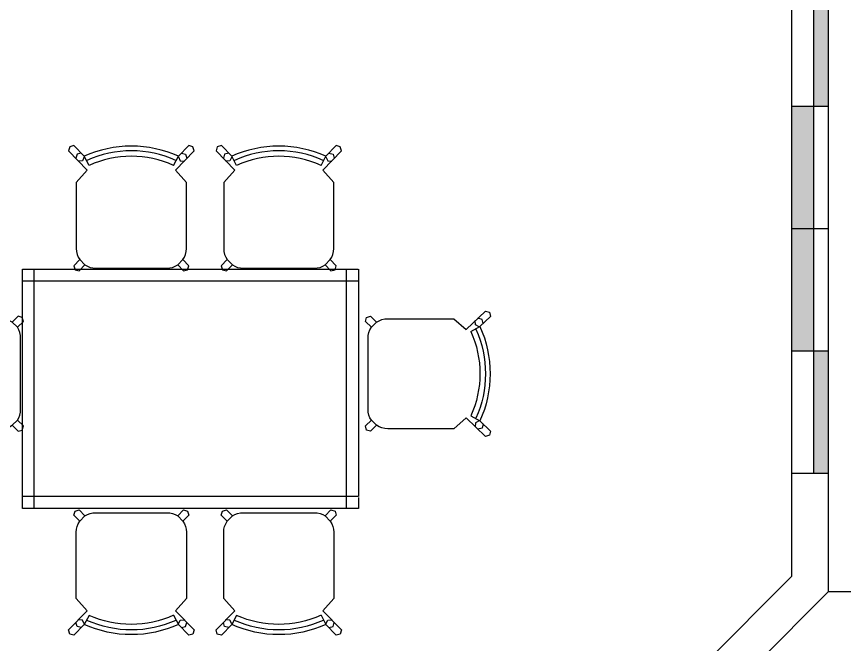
# Model space of a CAD drawing. Extents: x 33 to 1815, y -14679 to 245.
# Drawn here: x 48.806 to 52.187, y 2.014 to 4.578 of the extents above; entities that cross this region are included whole.
import ezdxf

# ---------------------------------------------------------------- set-up
doc = ezdxf.new("R2010")
doc.units = 0
doc.header["$MEASUREMENT"] = 0
doc.layers.get('0').update_dxf_attribs({"linetype": 'CONTINUOUS'})
for name, color, linetype in [('MOBIL_I', 13, 'CONTINUOUS'), ('PAREDE', 6, 'CONTINUOUS'), ('PORTA', 3, 'CONTINUOUS'), ('VARANDA', 1, 'CONTINUOUS')]:
    doc.layers.add(name, color=color, linetype=linetype)

# ---------------------------------------------------------------- blocks, each defined once
blk = doc.blocks.new('MBCAD4_2')
at = {"color": 0}
blk.add_lwpolyline([(0.02, 49.68, 0.106639), (-19.24, 45.52), (-23.45, 49.88), (-25.13, 49.43), (-25.63, 47.77), (-18.01, 39.93), (-22.5, 34.87), (-22.5, 7.87, 0.159591), (-21.02, 3.34), (-23.5, 0.83), (-22.98, -0.82), (-21.31, -1.27), (-18.97, 1.19, 0.162734), (-14.5, -0.13), (0, -0.13), (14.5, -0.13, 0.162734), (18.97, 1.19), (21.31, -1.27), (22.98, -0.82), (23.5, 0.83), (21.02, 3.34, 0.159591), (22.5, 7.87), (22.5, 34.87), (18.01, 39.93), (25.63, 47.77), (25.13, 49.43), (23.45, 49.88), (19.24, 45.52, 0.106639), (-0.02, 49.68)], format="xyb", dxfattribs=at)
at = {"layer": 'MOBIL_I'}
for p, q in [((-17.22, 41.8), (-19.24, 45.52)), ((17.25, 41.79), (19.24, 45.52)), ((-18.97, 1.19), (-21.02, 3.34)), ((18.97, 1.19), (21.02, 3.34))]:
    blk.add_line(p, q, dxfattribs=at)
for points in [[(-20.47, 46.81), (-22.16, 46.38), (-22.64, 44.7)], [(-19.21, 45.27), (-19.99, 43.71), (-21.73, 43.57)], [(19.21, 45.27), (19.99, 43.71), (21.73, 43.57)], [(20.47, 46.81), (22.16, 46.38), (22.64, 44.7)]]:
    blk.add_lwpolyline(points, dxfattribs=at)
for radius in [43.95, 41.7]:
    blk.add_arc((0, 3.82), radius, 65.5712, 114.3973, dxfattribs=at)

msp = doc.modelspace()

# ---------------------------------------------------------------- hatches: boundary and pattern name
at = {"layer": 'PORTA'}
h = msp.add_hatch(color=1, dxfattribs=at)
h.dxf.hatch_style = 1
h.paths.add_polyline_path([(52.1227, 4.7112), (52.0627, 4.7112), (52.0627, 4.2112), (52.1227, 4.2112)])
h.paths.add_polyline_path([(52.1227, 3.2112), (52.0627, 3.2112), (52.0627, 2.7112), (52.1227, 2.7112)])
h.paths.add_polyline_path([(52.0627, 3.7112), (51.9727, 3.7112), (51.9727, 3.2112), (52.0627, 3.2112)])
h.paths.add_polyline_path([(52.0627, 4.2112), (51.9727, 4.2112), (51.9727, 3.7112), (52.0627, 3.7112)])

# ---------------------------------------------------------------- linework, layer by layer
at = {"layer": 'PAREDE'}
for p, q in [((51.9727, 2.2923), (51.9727, 2.7112)), ((52.1227, 2.7112), (51.9727, 2.7112)), ((52.1227, 2.2302), (52.1227, 2.7112)), ((51.2727, 1.5923), (51.9727, 2.2923)), ((51.4227, 1.5302), (52.1227, 2.2302))]:
    msp.add_line(p, q, dxfattribs=at)
at = {"layer": 'PORTA', "color": 3}
for p, q in [((51.9727, 2.7112), (51.9727, 4.7112)), ((52.0627, 2.7112), (52.0627, 4.7112)), ((52.1227, 2.7112), (52.1227, 4.7112)), ((52.1227, 4.2112), (51.9727, 4.2112)), ((52.1227, 3.7112), (51.9727, 3.7112)), ((52.1227, 3.2112), (51.9727, 3.2112))]:
    msp.add_line(p, q, dxfattribs=at)
at = {"layer": 'VARANDA'}
for p, q in [((48.8305, 3.5465), (50.2009, 3.5465)), ((48.8305, 2.5693), (48.8305, 3.5465)), ((48.8785, 2.5693), (48.8785, 3.5465)), ((50.1529, 3.5465), (50.1529, 2.5693)), ((50.2022, 3.5465), (50.2022, 2.6173)), ((48.8305, 3.4985), (50.1998, 3.4985)), ((50.2019, 2.6173), (48.8305, 2.6173)), ((50.2022, 2.6136), (50.2022, 2.5693)), ((50.2022, 2.5693), (48.8305, 2.5693)), ((52.1227, 2.2302), (55.1227, 2.2302))]:
    msp.add_line(p, q, dxfattribs=at)

# ---------------------------------------------------------------- block references
at = {"layer": 'VARANDA', "xscale": 0.00999999999999801, "yscale": 0.00999999999999801, "zscale": 0.00999999999999801}
for p in [(49.275, 3.552), (49.8772, 3.552)]:
    msp.add_blockref('MBCAD4_2', p, dxfattribs=at)
at = {"layer": 'VARANDA'}
for p, xscale, yscale, zscale, rotation in [((48.8215, 3.1191), 0.009999999999999787, 0.009999999999999787, 0.009999999999999787, 90), ((50.2435, 3.1191), -0.009999999999999787, 0.00999999999999801, 0.01, 270), ((49.275, 2.5504), -0.00999999999999801, 0.00999999999999801, 0.01, 180), ((49.8772, 2.5504), -0.00999999999999801, 0.00999999999999801, 0.01, 180)]:
    msp.add_blockref('MBCAD4_2', p, dxfattribs=dict(at, xscale=xscale, yscale=yscale, zscale=zscale, rotation=rotation))

doc.saveas('drawing.dxf')
